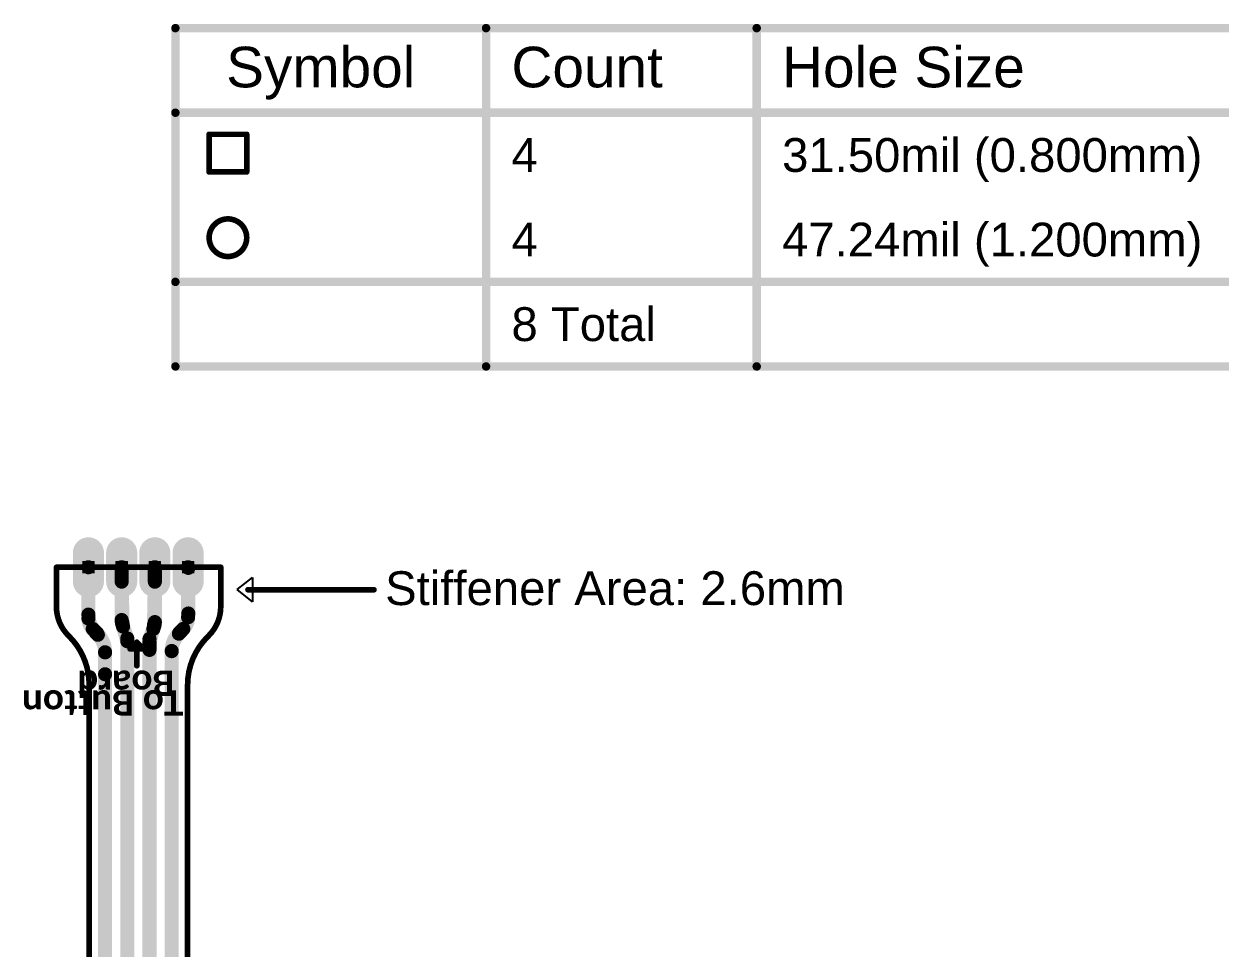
# Model space of a CAD drawing. Header units: inches. Extents: x -1 to 224, y -2 to 82.
# Drawn here: x -0.7 to 53.2, y 39.9 to 81.5 of the extents above; entities that cross this region are included whole.
import ezdxf

# ---------------------------------------------------------------- set-up
doc = ezdxf.new("R2010")
doc.units = ezdxf.units.IN
for name, color, linetype in [('Board Outline', 216, 'Continuous'), ('Bottom Layer', 5, 'Continuous'), ('Bottom Solder', 6, 'Continuous'), ('Drill Drawing', 1, 'Continuous'), ('Fabrication info', 76, 'Continuous'), ('Multi-Layer', 9, 'Continuous'), ('Pad Holes', 156, 'Continuous'), ('Top Layer', 1, 'Continuous'), ('Top Overlay', 2, 'Continuous'), ('Top Solder', 216, 'Continuous')]:
    doc.layers.add(name, color=color, linetype=linetype)
doc.styles.add('Arial', font='', dxfattribs={"height": 0.2})
doc.styles.add('Calibri_Bold', font='', dxfattribs={"height": 0.2})
doc.styles.get('Arial').set_extended_font_data('Arial')
doc.styles.get('Calibri_Bold').set_extended_font_data('Calibri', bold=True)

# ---------------------------------------------------------------- blocks, each defined once
blk = doc.blocks.new('0_5___T____P___1')
at = {"layer": 'Bottom Layer'}
h = blk.add_hatch(color=5, dxfattribs=at)
edge = h.paths.add_edge_path()
edge.add_arc((0, -0.65000124), 0.5999987999999999, 180, 360)
edge.add_line((0.5999987999999999, -0.65000124), (0.5999987999999999, 0.65000124))
edge.add_arc((0, 0.65000124), 0.5999987999999999, 0, 180)
edge.add_line((-0.5999987999999999, 0.6500012400000001), (-0.5999987999999999, -0.6500012399999999))
at = {"layer": 'Bottom Solder'}
h = blk.add_hatch(color=6, dxfattribs=at)
edge = h.paths.add_edge_path()
edge.add_arc((0, -0.65000124), 0.7015988, 180, 360)
edge.add_line((0.7015988, -0.65000124), (0.7015988, 0.65000124))
edge.add_arc((0, 0.65000124), 0.7015988, 0, 180)
edge.add_line((-0.7015988, 0.6500012400000001), (-0.7015988, -0.6500012399999999))
at = {"layer": 'Multi-Layer'}
h = blk.add_hatch(color=9, dxfattribs=at)
edge = h.paths.add_edge_path()
edge.add_arc((0, -0.65000124), 0.5999987999999999, 180, 360)
edge.add_line((0.5999987999999999, -0.65000124), (0.5999987999999999, 0.65000124))
edge.add_arc((0, 0.65000124), 0.5999987999999999, 0, 180)
edge.add_line((-0.5999987999999999, 0.6500012400000001), (-0.5999987999999999, -0.6500012399999999))
at = {"layer": 'Pad Holes'}
h = blk.add_hatch(color=7, dxfattribs=at)
edge = h.paths.add_edge_path()
edge.add_arc((0, 0), 0.3999992, 0, 360)
at = {"layer": 'Top Layer'}
h = blk.add_hatch(color=1, dxfattribs=at)
edge = h.paths.add_edge_path()
edge.add_arc((0, -0.65000124), 0.5999987999999999, 180, 360)
edge.add_line((0.5999987999999999, -0.65000124), (0.5999987999999999, 0.65000124))
edge.add_arc((0, 0.65000124), 0.5999987999999999, 0, 180)
edge.add_line((-0.5999987999999999, 0.6500012400000001), (-0.5999987999999999, -0.6500012399999999))
at = {"layer": 'Top Solder'}
h = blk.add_hatch(color=216, dxfattribs=at)
edge = h.paths.add_edge_path()
edge.add_arc((0, -0.65000124), 0.7015988, 180, 360)
edge.add_line((0.7015988, -0.65000124), (0.7015988, 0.65000124))
edge.add_arc((0, 0.65000124), 0.7015988, 0, 180)
edge.add_line((-0.7015988, 0.6500012400000001), (-0.7015988, -0.6500012399999999))
blk = doc.blocks.new('0_5___T____P___2')
at = {"layer": 'Bottom Layer'}
h = blk.add_hatch(color=5, dxfattribs=at)
edge = h.paths.add_edge_path()
edge.add_arc((0, -0.65000124), 0.5999987999999999, 180, 360)
edge.add_line((0.5999987999999999, -0.65000124), (0.5999987999999999, 0.65000124))
edge.add_arc((0, 0.65000124), 0.5999987999999999, 0, 180)
edge.add_line((-0.5999987999999999, 0.6500012400000001), (-0.5999987999999999, -0.6500012399999999))
at = {"layer": 'Bottom Solder'}
h = blk.add_hatch(color=6, dxfattribs=at)
edge = h.paths.add_edge_path()
edge.add_arc((0, -0.65000124), 0.7015988, 180, 360)
edge.add_line((0.7015988, -0.65000124), (0.7015988, 0.65000124))
edge.add_arc((0, 0.65000124), 0.7015988, 0, 180)
edge.add_line((-0.7015988, 0.6500012400000001), (-0.7015988, -0.6500012399999999))
at = {"layer": 'Multi-Layer'}
h = blk.add_hatch(color=9, dxfattribs=at)
edge = h.paths.add_edge_path()
edge.add_arc((0, -0.65000124), 0.5999987999999999, 180, 360)
edge.add_line((0.5999987999999999, -0.65000124), (0.5999987999999999, 0.65000124))
edge.add_arc((0, 0.65000124), 0.5999987999999999, 0, 180)
edge.add_line((-0.5999987999999999, 0.6500012400000001), (-0.5999987999999999, -0.6500012399999999))
at = {"layer": 'Pad Holes'}
h = blk.add_hatch(color=7, dxfattribs=at)
edge = h.paths.add_edge_path()
edge.add_arc((0, 0), 0.3999992, 0, 360)
at = {"layer": 'Top Layer'}
h = blk.add_hatch(color=1, dxfattribs=at)
edge = h.paths.add_edge_path()
edge.add_arc((0, -0.65000124), 0.5999987999999999, 180, 360)
edge.add_line((0.5999987999999999, -0.65000124), (0.5999987999999999, 0.65000124))
edge.add_arc((0, 0.65000124), 0.5999987999999999, 0, 180)
edge.add_line((-0.5999987999999999, 0.6500012400000001), (-0.5999987999999999, -0.6500012399999999))
at = {"layer": 'Top Solder'}
h = blk.add_hatch(color=216, dxfattribs=at)
edge = h.paths.add_edge_path()
edge.add_arc((0, -0.65000124), 0.7015988, 180, 360)
edge.add_line((0.7015988, -0.65000124), (0.7015988, 0.65000124))
edge.add_arc((0, 0.65000124), 0.7015988, 0, 180)
edge.add_line((-0.7015988, 0.6500012400000001), (-0.7015988, -0.6500012399999999))
blk = doc.blocks.new('0_5___T____P___3')
at = {"layer": 'Bottom Layer'}
h = blk.add_hatch(color=5, dxfattribs=at)
edge = h.paths.add_edge_path()
edge.add_arc((0, -0.65000124), 0.5999987999999999, 180, 360)
edge.add_line((0.5999987999999999, -0.65000124), (0.5999987999999999, 0.65000124))
edge.add_arc((0, 0.65000124), 0.5999987999999999, 0, 180)
edge.add_line((-0.5999987999999999, 0.6500012400000001), (-0.5999987999999999, -0.6500012399999999))
at = {"layer": 'Bottom Solder'}
h = blk.add_hatch(color=6, dxfattribs=at)
edge = h.paths.add_edge_path()
edge.add_arc((0, -0.65000124), 0.7015988, 180, 360)
edge.add_line((0.7015988, -0.65000124), (0.7015988, 0.65000124))
edge.add_arc((0, 0.65000124), 0.7015988, 0, 180)
edge.add_line((-0.7015988, 0.6500012400000001), (-0.7015988, -0.6500012399999999))
at = {"layer": 'Multi-Layer'}
h = blk.add_hatch(color=9, dxfattribs=at)
edge = h.paths.add_edge_path()
edge.add_arc((0, -0.65000124), 0.5999987999999999, 180, 360)
edge.add_line((0.5999987999999999, -0.65000124), (0.5999987999999999, 0.65000124))
edge.add_arc((0, 0.65000124), 0.5999987999999999, 0, 180)
edge.add_line((-0.5999987999999999, 0.6500012400000001), (-0.5999987999999999, -0.6500012399999999))
at = {"layer": 'Pad Holes'}
h = blk.add_hatch(color=7, dxfattribs=at)
edge = h.paths.add_edge_path()
edge.add_arc((0, 0), 0.3999992, 0, 360)
at = {"layer": 'Top Layer'}
h = blk.add_hatch(color=1, dxfattribs=at)
edge = h.paths.add_edge_path()
edge.add_arc((0, -0.65000124), 0.5999987999999999, 180, 360)
edge.add_line((0.5999987999999999, -0.65000124), (0.5999987999999999, 0.65000124))
edge.add_arc((0, 0.65000124), 0.5999987999999999, 0, 180)
edge.add_line((-0.5999987999999999, 0.6500012400000001), (-0.5999987999999999, -0.6500012399999999))
at = {"layer": 'Top Solder'}
h = blk.add_hatch(color=216, dxfattribs=at)
edge = h.paths.add_edge_path()
edge.add_arc((0, -0.65000124), 0.7015988, 180, 360)
edge.add_line((0.7015988, -0.65000124), (0.7015988, 0.65000124))
edge.add_arc((0, 0.65000124), 0.7015988, 0, 180)
edge.add_line((-0.7015988, 0.6500012400000001), (-0.7015988, -0.6500012399999999))
blk = doc.blocks.new('0_5___T____P___4')
at = {"layer": 'Bottom Layer'}
h = blk.add_hatch(color=5, dxfattribs=at)
edge = h.paths.add_edge_path()
edge.add_arc((0, -0.65000124), 0.5999987999999999, 180, 360)
edge.add_line((0.5999987999999999, -0.65000124), (0.5999987999999999, 0.65000124))
edge.add_arc((0, 0.65000124), 0.5999987999999999, 0, 180)
edge.add_line((-0.5999987999999999, 0.6500012400000001), (-0.5999987999999999, -0.6500012399999999))
at = {"layer": 'Bottom Solder'}
h = blk.add_hatch(color=6, dxfattribs=at)
edge = h.paths.add_edge_path()
edge.add_arc((0, -0.65000124), 0.7015988, 180, 360)
edge.add_line((0.7015988, -0.65000124), (0.7015988, 0.65000124))
edge.add_arc((0, 0.65000124), 0.7015988, 0, 180)
edge.add_line((-0.7015988, 0.6500012400000001), (-0.7015988, -0.6500012399999999))
at = {"layer": 'Multi-Layer'}
h = blk.add_hatch(color=9, dxfattribs=at)
edge = h.paths.add_edge_path()
edge.add_arc((0, -0.65000124), 0.5999987999999999, 180, 360)
edge.add_line((0.5999987999999999, -0.65000124), (0.5999987999999999, 0.65000124))
edge.add_arc((0, 0.65000124), 0.5999987999999999, 0, 180)
edge.add_line((-0.5999987999999999, 0.6500012400000001), (-0.5999987999999999, -0.6500012399999999))
at = {"layer": 'Pad Holes'}
h = blk.add_hatch(color=7, dxfattribs=at)
edge = h.paths.add_edge_path()
edge.add_arc((0, 0), 0.3999992, 0, 360)
at = {"layer": 'Top Layer'}
h = blk.add_hatch(color=1, dxfattribs=at)
edge = h.paths.add_edge_path()
edge.add_arc((0, -0.65000124), 0.5999987999999999, 180, 360)
edge.add_line((0.5999987999999999, -0.65000124), (0.5999987999999999, 0.65000124))
edge.add_arc((0, 0.65000124), 0.5999987999999999, 0, 180)
edge.add_line((-0.5999987999999999, 0.6500012400000001), (-0.5999987999999999, -0.6500012399999999))
at = {"layer": 'Top Solder'}
h = blk.add_hatch(color=216, dxfattribs=at)
edge = h.paths.add_edge_path()
edge.add_arc((0, -0.65000124), 0.7015988, 180, 360)
edge.add_line((0.7015988, -0.65000124), (0.7015988, 0.65000124))
edge.add_arc((0, 0.65000124), 0.7015988, 0, 180)
edge.add_line((-0.7015988, 0.6500012400000001), (-0.7015988, -0.6500012399999999))

msp = doc.modelspace()

# ---------------------------------------------------------------- linework, layer by layer
at = {"layer": 'Board Outline'}
for points in [[(0.81378298, 55.2671742, 0.254, 0.254, 0), (0.81378298, 57.0451742, 0.254, 0.254, 0)], [(0.81378298, 57.0451742, 0.254, 0.254, 0), (8.21378596, 57.0451742, 0.254, 0.254, 0)], [(8.21378596, 55.2671742, 0.254, 0.254, 0), (8.21378596, 57.0451742, 0.254, 0.254, 0)], [(1.35259826, 53.96635891999999, 0.254, 0.254, -0.198912367379658), (0.81378298, 55.2671742, 0.254, 0.254, 0)], [(8.21378596, 55.2671742, 0.254, 0.254, -0.198912367379658), (7.674970679999999, 53.96635891999999, 0.254, 0.254, 0)], [(1.35259826, 53.96635891999999, 0.254, 0.254, 0), (1.38908028, 53.9298769, 0.254, 0.254, 0)], [(1.38908028, 53.9298769, 0.254, 0.254, -0.198912367379658), (2.2871049, 51.76185228, 0.254, 0.254, 0)], [(6.72162994, 51.74301817999999, 0.254, 0.254, -0.198912367379658), (7.619654559999999, 53.9110428, 0.254, 0.254, 0)], [(7.619654559999999, 53.9110428, 0.254, 0.254, 0), (7.674970679999999, 53.96635891999999, 0.254, 0.254, 0)], [(2.2871049, 50.87510779999999, 0.254, 0.254, 0), (2.2871049, 51.76185228, 0.254, 0.254, 0)], [(6.72162994, 51.01195792, 0.254, 0.254, 0), (6.72162994, 51.74301817999999, 0.254, 0.254, 0)], [(2.27333048, 6.1700664, 0.254, 0.254, 0), (2.2871049, 50.87510779999999, 0.254, 0.254, 0)], [(6.721619779999999, 51.0119503, 0.254, 0.254, -1.496605762665489), (6.72164264, 51.01189441999999, 0.254, 0.254, 0)], [(6.72162232, 6.1700664, 0.254, 0.254, 0), (6.72162994, 51.01192743999999, 0.254, 0.254, 0)]]:
    msp.add_lwpolyline(points, format="xyseb", dxfattribs=at)
for points in [[(0.7502829799999999, 57.0451742, 0.127, 0.127, 1), (0.8772829799999999, 57.0451742, 0.127, 0.127, 1)], [(0.7502829799999999, 57.0451742, 0.127, 0.127, 1), (0.8772829799999999, 57.0451742, 0.127, 0.127, 1)], [(8.15028596, 57.0451742, 0.127, 0.127, 1), (8.277285959999999, 57.0451742, 0.127, 0.127, 1)], [(8.15028596, 57.0451742, 0.127, 0.127, 1), (8.277285959999999, 57.0451742, 0.127, 0.127, 1)], [(0.7502829799999999, 55.2671742, 0.127, 0.127, 1), (0.8772829799999999, 55.2671742, 0.127, 0.127, 1)], [(0.7502829799999999, 55.2671742, 0.127, 0.127, 1), (0.8772829799999999, 55.2671742, 0.127, 0.127, 1)], [(8.15028596, 55.2671742, 0.127, 0.127, 1), (8.277285959999999, 55.2671742, 0.127, 0.127, 1)], [(8.15028596, 55.2671742, 0.127, 0.127, 1), (8.277285959999999, 55.2671742, 0.127, 0.127, 1)], [(1.28909826, 53.96635891999999, 0.127, 0.127, 1), (1.41609826, 53.96635891999999, 0.127, 0.127, 1)], [(1.28909826, 53.96635891999999, 0.127, 0.127, 1), (1.41609826, 53.96635891999999, 0.127, 0.127, 1)], [(1.32558028, 53.9298769, 0.127, 0.127, 1), (1.45258028, 53.9298769, 0.127, 0.127, 1)], [(1.32558028, 53.9298769, 0.127, 0.127, 1), (1.45258028, 53.9298769, 0.127, 0.127, 1)], [(7.55615456, 53.9110428, 0.127, 0.127, 1), (7.683154559999999, 53.9110428, 0.127, 0.127, 1)], [(7.55615456, 53.9110428, 0.127, 0.127, 1), (7.683154559999999, 53.9110428, 0.127, 0.127, 1)], [(7.611470679999999, 53.96635891999999, 0.127, 0.127, 1), (7.73847068, 53.96635891999999, 0.127, 0.127, 1)], [(7.611470679999999, 53.96635891999999, 0.127, 0.127, 1), (7.73847068, 53.96635891999999, 0.127, 0.127, 1)], [(2.2236049, 51.76185228, 0.127, 0.127, 1), (2.3506049, 51.76185228, 0.127, 0.127, 1)], [(2.2236049, 51.76185228, 0.127, 0.127, 1), (2.3506049, 51.76185228, 0.127, 0.127, 1)], [(6.658129939999999, 51.74301817999999, 0.127, 0.127, 1), (6.78512994, 51.74301817999999, 0.127, 0.127, 1)], [(6.658129939999999, 51.74301817999999, 0.127, 0.127, 1), (6.78512994, 51.74301817999999, 0.127, 0.127, 1)], [(2.2236049, 50.87510779999999, 0.127, 0.127, 1), (2.3506049, 50.87510779999999, 0.127, 0.127, 1)], [(2.2236049, 50.87510779999999, 0.127, 0.127, 1), (2.3506049, 50.87510779999999, 0.127, 0.127, 1)], [(6.65811978, 51.0119503, 0.127, 0.127, 1), (6.78511978, 51.0119503, 0.127, 0.127, 1)], [(6.658129939999999, 51.01195792, 0.127, 0.127, 1), (6.78512994, 51.01195792, 0.127, 0.127, 1)], [(6.658129939999999, 51.01192743999999, 0.127, 0.127, 1), (6.78512994, 51.01192743999999, 0.127, 0.127, 1)], [(6.65814264, 51.01189441999999, 0.127, 0.127, 1), (6.78514264, 51.01189441999999, 0.127, 0.127, 1)]]:
    msp.add_lwpolyline(points, format="xyseb", close=True, dxfattribs=at)
at = {"layer": 'Bottom Layer'}
for points in [[(2.2542754, 54.73674854, 0.635, 0.635, 0), (2.2542754, 57.0451869, 0.635, 0.635, 0)], [(3.752596, 56.39518566, 0.635, 0.635, 0), (3.752596, 57.0451869, 0.635, 0.635, 0)], [(5.24568166, 56.39518566, 0.635, 0.635, 0), (5.24568166, 57.0451869, 0.635, 0.635, 0)], [(6.74400226, 54.79129503999999, 0.635, 0.635, 0), (6.74400226, 57.0451869, 0.635, 0.635, 0)], [(3.752596, 56.39518566, 0.635, 0.635, 0), (3.78686568, 54.54138444, 0.635, 0.635, 0)], [(5.20702286, 54.43900466, 0.635, 0.635, 0), (5.24568166, 56.39518566, 0.635, 0.635, 0)], [(2.44922802, 54.26609162, 0.635, 0.635, -0.198912367379658), (2.2542754, 54.73674854, 0.635, 0.635, 0)], [(6.74400226, 54.79129503999999, 0.635, 0.635, -0.198912367379658), (6.526456339999999, 54.26609162, 0.635, 0.635, 0)], [(2.44922802, 54.26609162, 0.635, 0.635, 0), (2.6519886, 54.06333104, 0.635, 0.635, 0)], [(3.81155956, 54.37738933999999, 0.635, 0.635, -0.0655726831649171), (3.78686822, 54.54138444, 0.635, 0.635, 0)], [(3.81155956, 54.37738933999999, 0.635, 0.635, 0), (3.81196596, 54.37599233999999, 0.635, 0.635, 0)], [(3.81196596, 54.37599233999999, 0.635, 0.635, 0), (4.00472148, 53.71243512, 0.635, 0.635, 0)], [(5.00472964, 53.69392106, 0.635, 0.635, 0), (5.17946132, 54.26609162, 0.635, 0.635, 0)], [(5.20702286, 54.43900466, 0.635, 0.635, -0.06926527768731092), (5.17946132, 54.26609162, 0.635, 0.635, 0)], [(6.337338099999999, 54.07697338, 0.635, 0.635, 0), (6.526456339999999, 54.26609162, 0.635, 0.635, 0)], [(2.6519886, 54.06333104, 0.635, 0.635, -0.1988738877552002), (3.00471332, 53.21160046, 0.635, 0.635, 0)], [(4.00472148, 3.14058808, 0.635, 0.635, 0), (4.00472148, 53.71243512, 0.635, 0.635, 0)], [(5.00472964, 53.32133608, 0.635, 0.635, 0), (5.00472964, 53.69392106, 0.635, 0.635, 0)], [(6.0047124, 53.27394222, 0.635, 0.635, -0.198838021553978), (6.3371095, 54.07674478, 0.635, 0.635, 0)], [(6.3371095, 54.07674478, 0.635, 0.635, -7.151722354195568e-05), (6.337338099999999, 54.07697592, 0.635, 0.635, 0)], [(6.3371095, 54.07674478, 0.635, 0.635, 0), (6.337338099999999, 54.07697338, 0.635, 0.635, 0)], [(3.00471332, 4.414502219999999, 0.635, 0.635, 0), (3.00471332, 53.21160046, 0.635, 0.635, 0)], [(5.004719479999999, 53.32132591999999, 0.635, 0.635, 0), (5.00472964, 53.32133608, 0.635, 0.635, 0)], [(5.004719479999999, 4.865458899999999, 0.635, 0.635, 0), (5.004719479999999, 53.32132591999999, 0.635, 0.635, 0)], [(6.0047124, 4.44539116, 0.635, 0.635, 0), (6.0047124, 53.27394222, 0.635, 0.635, 0)]]:
    msp.add_lwpolyline(points, format="xyseb", dxfattribs=at)
for points in [[(2.0955254, 57.0451869, 0.3175, 0.3175, 1), (2.4130254, 57.0451869, 0.3175, 0.3175, 1)], [(3.593846, 57.0451869, 0.3175, 0.3175, 1), (3.911346, 57.0451869, 0.3175, 0.3175, 1)], [(5.086931659999999, 57.0451869, 0.3175, 0.3175, 1), (5.404431659999999, 57.0451869, 0.3175, 0.3175, 1)], [(6.585252259999999, 57.0451869, 0.3175, 0.3175, 1), (6.90275226, 57.0451869, 0.3175, 0.3175, 1)], [(3.593846, 56.39518566, 0.3175, 0.3175, 1), (3.911346, 56.39518566, 0.3175, 0.3175, 1)], [(3.593846, 56.39518566, 0.3175, 0.3175, 1), (3.911346, 56.39518566, 0.3175, 0.3175, 1)], [(5.086931659999999, 56.39518566, 0.3175, 0.3175, 1), (5.404431659999999, 56.39518566, 0.3175, 0.3175, 1)], [(5.086931659999999, 56.39518566, 0.3175, 0.3175, 1), (5.404431659999999, 56.39518566, 0.3175, 0.3175, 1)], [(2.0955254, 54.73674854, 0.3175, 0.3175, 1), (2.4130254, 54.73674854, 0.3175, 0.3175, 1)], [(2.0955254, 54.73674854, 0.3175, 0.3175, 1), (2.4130254, 54.73674854, 0.3175, 0.3175, 1)], [(6.585252259999999, 54.79129503999999, 0.3175, 0.3175, 1), (6.90275226, 54.79129503999999, 0.3175, 0.3175, 1)], [(6.585252259999999, 54.79129503999999, 0.3175, 0.3175, 1), (6.90275226, 54.79129503999999, 0.3175, 0.3175, 1)], [(2.29047802, 54.26609162, 0.3175, 0.3175, 1), (2.60797802, 54.26609162, 0.3175, 0.3175, 1)], [(2.29047802, 54.26609162, 0.3175, 0.3175, 1), (2.60797802, 54.26609162, 0.3175, 0.3175, 1)], [(3.62811568, 54.54138444, 0.3175, 0.3175, 1), (3.94561568, 54.54138444, 0.3175, 0.3175, 1)], [(3.62811822, 54.54138444, 0.3175, 0.3175, 1), (3.94561822, 54.54138444, 0.3175, 0.3175, 1)], [(3.65280956, 54.37738933999999, 0.3175, 0.3175, 1), (3.97030956, 54.37738933999999, 0.3175, 0.3175, 1)], [(3.65280956, 54.37738933999999, 0.3175, 0.3175, 1), (3.97030956, 54.37738933999999, 0.3175, 0.3175, 1)], [(3.65321596, 54.37599233999999, 0.3175, 0.3175, 1), (3.97071596, 54.37599233999999, 0.3175, 0.3175, 1)], [(3.65321596, 54.37599233999999, 0.3175, 0.3175, 1), (3.97071596, 54.37599233999999, 0.3175, 0.3175, 1)], [(5.02071132, 54.26609162, 0.3175, 0.3175, 1), (5.33821132, 54.26609162, 0.3175, 0.3175, 1)], [(5.02071132, 54.26609162, 0.3175, 0.3175, 1), (5.33821132, 54.26609162, 0.3175, 0.3175, 1)], [(5.04827286, 54.43900466, 0.3175, 0.3175, 1), (5.36577286, 54.43900466, 0.3175, 0.3175, 1)], [(5.04827286, 54.43900466, 0.3175, 0.3175, 1), (5.36577286, 54.43900466, 0.3175, 0.3175, 1)], [(6.36770634, 54.26609162, 0.3175, 0.3175, 1), (6.68520634, 54.26609162, 0.3175, 0.3175, 1)], [(6.36770634, 54.26609162, 0.3175, 0.3175, 1), (6.68520634, 54.26609162, 0.3175, 0.3175, 1)], [(2.4932386, 54.06333104, 0.3175, 0.3175, 1), (2.8107386, 54.06333104, 0.3175, 0.3175, 1)], [(2.4932386, 54.06333104, 0.3175, 0.3175, 1), (2.8107386, 54.06333104, 0.3175, 0.3175, 1)], [(3.84597148, 53.71243512, 0.3175, 0.3175, 1), (4.16347148, 53.71243512, 0.3175, 0.3175, 1)], [(3.84597148, 53.71243512, 0.3175, 0.3175, 1), (4.16347148, 53.71243512, 0.3175, 0.3175, 1)], [(4.845979639999999, 53.69392106, 0.3175, 0.3175, 1), (5.16347964, 53.69392106, 0.3175, 0.3175, 1)], [(4.845979639999999, 53.69392106, 0.3175, 0.3175, 1), (5.16347964, 53.69392106, 0.3175, 0.3175, 1)], [(6.1783595, 54.07674478, 0.3175, 0.3175, 1), (6.495859499999999, 54.07674478, 0.3175, 0.3175, 1)], [(6.1783595, 54.07674478, 0.3175, 0.3175, 1), (6.495859499999999, 54.07674478, 0.3175, 0.3175, 1)], [(6.1783595, 54.07674478, 0.3175, 0.3175, 1), (6.495859499999999, 54.07674478, 0.3175, 0.3175, 1)], [(6.1785881, 54.07697592, 0.3175, 0.3175, 1), (6.496088100000001, 54.07697592, 0.3175, 0.3175, 1)], [(6.1785881, 54.07697338, 0.3175, 0.3175, 1), (6.496088100000001, 54.07697338, 0.3175, 0.3175, 1)], [(6.1785881, 54.07697338, 0.3175, 0.3175, 1), (6.496088100000001, 54.07697338, 0.3175, 0.3175, 1)], [(2.84596332, 53.21160046, 0.3175, 0.3175, 1), (3.16346332, 53.21160046, 0.3175, 0.3175, 1)], [(2.84596332, 53.21160046, 0.3175, 0.3175, 1), (3.16346332, 53.21160046, 0.3175, 0.3175, 1)], [(4.845969479999999, 53.32132591999999, 0.3175, 0.3175, 1), (5.16346948, 53.32132591999999, 0.3175, 0.3175, 1)], [(4.845969479999999, 53.32132591999999, 0.3175, 0.3175, 1), (5.16346948, 53.32132591999999, 0.3175, 0.3175, 1)], [(4.845979639999999, 53.32133608, 0.3175, 0.3175, 1), (5.16347964, 53.32133608, 0.3175, 0.3175, 1)], [(4.845979639999999, 53.32133608, 0.3175, 0.3175, 1), (5.16347964, 53.32133608, 0.3175, 0.3175, 1)], [(5.845962399999999, 53.27394222, 0.3175, 0.3175, 1), (6.1634624, 53.27394222, 0.3175, 0.3175, 1)], [(5.845962399999999, 53.27394222, 0.3175, 0.3175, 1), (6.1634624, 53.27394222, 0.3175, 0.3175, 1)]]:
    msp.add_lwpolyline(points, format="xyseb", close=True, dxfattribs=at)
at = {"layer": 'Drill Drawing'}
for points in [[(6.17162088, 81.3321589, 0.3809999999999999, 0.3809999999999999, 0), (223.78957274, 81.3321589, 0.3809999999999999, 0.3809999999999999, 0)], [(6.17162088, 66.09215889999999, 0.3809999999999999, 0.3809999999999999, 0), (6.17162088, 81.3321589, 0.3809999999999999, 0.3809999999999999, 0)], [(20.16386366, 66.09215889999999, 0.3809999999999999, 0.3809999999999999, 0), (20.16386366, 81.3321589, 0.3809999999999999, 0.3809999999999999, 0)], [(32.35282328, 66.09215889999999, 0.3809999999999999, 0.3809999999999999, 0), (32.35282328, 81.3321589, 0.3809999999999999, 0.3809999999999999, 0)], [(6.17162088, 77.5221589, 0.3809999999999999, 0.3809999999999999, 0), (223.78957274, 77.5221589, 0.3809999999999999, 0.3809999999999999, 0)], [(7.69033006, 76.54849054, 0.254, 0.254, 0), (9.3836617, 76.54849054, 0.254, 0.254, 0)], [(7.69033006, 74.85515889999999, 0.254, 0.254, 0), (7.69033006, 76.54849054, 0.254, 0.254, 0)], [(9.3836617, 74.85515889999999, 0.254, 0.254, 0), (9.3836617, 76.54849054, 0.254, 0.254, 0)], [(7.69033006, 74.85515889999999, 0.254, 0.254, 0), (9.3836617, 74.85515889999999, 0.254, 0.254, 0)], [(6.17162088, 69.9021589, 0.3809999999999999, 0.3809999999999999, 0), (223.78957274, 69.9021589, 0.3809999999999999, 0.3809999999999999, 0)], [(6.17162088, 66.09215889999999, 0.3809999999999999, 0.3809999999999999, 0), (223.78957274, 66.09215889999999, 0.3809999999999999, 0.3809999999999999, 0)], [(2.0002754, 57.2991869, 0.0508, 0.0508, 0), (2.5082754, 57.2991869, 0.0508, 0.0508, 0)], [(2.0002754, 56.79118689999999, 0.0508, 0.0508, 0), (2.0002754, 57.2991869, 0.0508, 0.0508, 0)], [(2.5082754, 56.79118689999999, 0.0508, 0.0508, 0), (2.5082754, 57.2991869, 0.0508, 0.0508, 0)], [(3.498596, 57.2991869, 0.0508, 0.0508, 0), (4.006595999999999, 57.2991869, 0.0508, 0.0508, 0)], [(3.498596, 56.79118689999999, 0.0508, 0.0508, 0), (3.498596, 57.2991869, 0.0508, 0.0508, 0)], [(4.006595999999999, 56.79118689999999, 0.0508, 0.0508, 0), (4.006595999999999, 57.2991869, 0.0508, 0.0508, 0)], [(4.991681659999999, 57.2991869, 0.0508, 0.0508, 0), (5.499681659999999, 57.2991869, 0.0508, 0.0508, 0)], [(4.991681659999999, 56.79118689999999, 0.0508, 0.0508, 0), (4.991681659999999, 57.2991869, 0.0508, 0.0508, 0)], [(5.499681659999999, 56.79118689999999, 0.0508, 0.0508, 0), (5.499681659999999, 57.2991869, 0.0508, 0.0508, 0)], [(6.49000226, 57.2991869, 0.0508, 0.0508, 0), (6.998002259999999, 57.2991869, 0.0508, 0.0508, 0)], [(6.49000226, 56.79118689999999, 0.0508, 0.0508, 0), (6.49000226, 57.2991869, 0.0508, 0.0508, 0)], [(6.998002259999999, 56.79118689999999, 0.0508, 0.0508, 0), (6.998002259999999, 57.2991869, 0.0508, 0.0508, 0)], [(2.0002754, 56.79118689999999, 0.0508, 0.0508, 0), (2.5082754, 56.79118689999999, 0.0508, 0.0508, 0)], [(3.498596, 56.79118689999999, 0.0508, 0.0508, 0), (4.006595999999999, 56.79118689999999, 0.0508, 0.0508, 0)], [(4.991681659999999, 56.79118689999999, 0.0508, 0.0508, 0), (5.499681659999999, 56.79118689999999, 0.0508, 0.0508, 0)], [(6.49000226, 56.79118689999999, 0.0508, 0.0508, 0), (6.998002259999999, 56.79118689999999, 0.0508, 0.0508, 0)]]:
    msp.add_lwpolyline(points, format="xyseb", dxfattribs=at)
for points in [[(6.07637088, 81.3321589, 0.1905, 0.1905, 1), (6.26687088, 81.3321589, 0.1905, 0.1905, 1)], [(6.07637088, 81.3321589, 0.1905, 0.1905, 1), (6.26687088, 81.3321589, 0.1905, 0.1905, 1)], [(20.06861366, 81.3321589, 0.1905, 0.1905, 1), (20.25911366, 81.3321589, 0.1905, 0.1905, 1)], [(32.25757328, 81.3321589, 0.1905, 0.1905, 1), (32.44807328, 81.3321589, 0.1905, 0.1905, 1)], [(6.07637088, 77.5221589, 0.1905, 0.1905, 1), (6.26687088, 77.5221589, 0.1905, 0.1905, 1)], [(7.62683006, 76.54849054, 0.127, 0.127, 1), (7.753830059999999, 76.54849054, 0.127, 0.127, 1)], [(7.62683006, 76.54849054, 0.127, 0.127, 1), (7.753830059999999, 76.54849054, 0.127, 0.127, 1)], [(9.3201617, 76.54849054, 0.127, 0.127, 1), (9.447161699999999, 76.54849054, 0.127, 0.127, 1)], [(9.3201617, 76.54849054, 0.127, 0.127, 1), (9.447161699999999, 76.54849054, 0.127, 0.127, 1)], [(7.62683006, 74.85515889999999, 0.127, 0.127, 1), (7.753830059999999, 74.85515889999999, 0.127, 0.127, 1)], [(7.62683006, 74.85515889999999, 0.127, 0.127, 1), (7.753830059999999, 74.85515889999999, 0.127, 0.127, 1)], [(9.3201617, 74.85515889999999, 0.127, 0.127, 1), (9.447161699999999, 74.85515889999999, 0.127, 0.127, 1)], [(9.3201617, 74.85515889999999, 0.127, 0.127, 1), (9.447161699999999, 74.85515889999999, 0.127, 0.127, 1)], [(9.3836617, 71.89182471999999, 0.254, 0.254, 1), (7.69033006, 71.89182471999999, 0.254, 0.254, 1)], [(7.62683006, 71.89182471999999, 0.127, 0.127, 1), (7.753830059999999, 71.89182471999999, 0.127, 0.127, 1)], [(9.3201617, 71.89182471999999, 0.127, 0.127, 1), (9.447161699999999, 71.89182471999999, 0.127, 0.127, 1)], [(6.07637088, 69.9021589, 0.1905, 0.1905, 1), (6.26687088, 69.9021589, 0.1905, 0.1905, 1)], [(6.07637088, 66.09215889999999, 0.1905, 0.1905, 1), (6.26687088, 66.09215889999999, 0.1905, 0.1905, 1)], [(6.07637088, 66.09215889999999, 0.1905, 0.1905, 1), (6.26687088, 66.09215889999999, 0.1905, 0.1905, 1)], [(20.06861366, 66.09215889999999, 0.1905, 0.1905, 1), (20.25911366, 66.09215889999999, 0.1905, 0.1905, 1)], [(32.25757328, 66.09215889999999, 0.1905, 0.1905, 1), (32.44807328, 66.09215889999999, 0.1905, 0.1905, 1)], [(1.9875754, 57.2991869, 0.0254, 0.0254, 1), (2.0129754, 57.2991869, 0.0254, 0.0254, 1)], [(1.9875754, 57.2991869, 0.0254, 0.0254, 1), (2.0129754, 57.2991869, 0.0254, 0.0254, 1)], [(2.4955754, 57.2991869, 0.0254, 0.0254, 1), (2.5209754, 57.2991869, 0.0254, 0.0254, 1)], [(2.4955754, 57.2991869, 0.0254, 0.0254, 1), (2.5209754, 57.2991869, 0.0254, 0.0254, 1)], [(3.485896, 57.2991869, 0.0254, 0.0254, 1), (3.511296, 57.2991869, 0.0254, 0.0254, 1)], [(3.485896, 57.2991869, 0.0254, 0.0254, 1), (3.511296, 57.2991869, 0.0254, 0.0254, 1)], [(3.993895999999999, 57.2991869, 0.0254, 0.0254, 1), (4.019296, 57.2991869, 0.0254, 0.0254, 1)], [(3.993895999999999, 57.2991869, 0.0254, 0.0254, 1), (4.019296, 57.2991869, 0.0254, 0.0254, 1)], [(4.97898166, 57.2991869, 0.0254, 0.0254, 1), (5.00438166, 57.2991869, 0.0254, 0.0254, 1)], [(4.97898166, 57.2991869, 0.0254, 0.0254, 1), (5.00438166, 57.2991869, 0.0254, 0.0254, 1)], [(5.48698166, 57.2991869, 0.0254, 0.0254, 1), (5.512381659999999, 57.2991869, 0.0254, 0.0254, 1)], [(5.48698166, 57.2991869, 0.0254, 0.0254, 1), (5.512381659999999, 57.2991869, 0.0254, 0.0254, 1)], [(6.47730226, 57.2991869, 0.0254, 0.0254, 1), (6.50270226, 57.2991869, 0.0254, 0.0254, 1)], [(6.47730226, 57.2991869, 0.0254, 0.0254, 1), (6.50270226, 57.2991869, 0.0254, 0.0254, 1)], [(6.985302259999999, 57.2991869, 0.0254, 0.0254, 1), (7.010702259999999, 57.2991869, 0.0254, 0.0254, 1)], [(6.985302259999999, 57.2991869, 0.0254, 0.0254, 1), (7.010702259999999, 57.2991869, 0.0254, 0.0254, 1)], [(1.9875754, 56.79118689999999, 0.0254, 0.0254, 1), (2.0129754, 56.79118689999999, 0.0254, 0.0254, 1)], [(1.9875754, 56.79118689999999, 0.0254, 0.0254, 1), (2.0129754, 56.79118689999999, 0.0254, 0.0254, 1)], [(2.4955754, 56.79118689999999, 0.0254, 0.0254, 1), (2.5209754, 56.79118689999999, 0.0254, 0.0254, 1)], [(2.4955754, 56.79118689999999, 0.0254, 0.0254, 1), (2.5209754, 56.79118689999999, 0.0254, 0.0254, 1)], [(3.485896, 56.79118689999999, 0.0254, 0.0254, 1), (3.511296, 56.79118689999999, 0.0254, 0.0254, 1)], [(3.485896, 56.79118689999999, 0.0254, 0.0254, 1), (3.511296, 56.79118689999999, 0.0254, 0.0254, 1)], [(3.993895999999999, 56.79118689999999, 0.0254, 0.0254, 1), (4.019296, 56.79118689999999, 0.0254, 0.0254, 1)], [(3.993895999999999, 56.79118689999999, 0.0254, 0.0254, 1), (4.019296, 56.79118689999999, 0.0254, 0.0254, 1)], [(4.97898166, 56.79118689999999, 0.0254, 0.0254, 1), (5.00438166, 56.79118689999999, 0.0254, 0.0254, 1)], [(4.97898166, 56.79118689999999, 0.0254, 0.0254, 1), (5.00438166, 56.79118689999999, 0.0254, 0.0254, 1)], [(5.48698166, 56.79118689999999, 0.0254, 0.0254, 1), (5.512381659999999, 56.79118689999999, 0.0254, 0.0254, 1)], [(5.48698166, 56.79118689999999, 0.0254, 0.0254, 1), (5.512381659999999, 56.79118689999999, 0.0254, 0.0254, 1)], [(6.47730226, 56.79118689999999, 0.0254, 0.0254, 1), (6.50270226, 56.79118689999999, 0.0254, 0.0254, 1)], [(6.47730226, 56.79118689999999, 0.0254, 0.0254, 1), (6.50270226, 56.79118689999999, 0.0254, 0.0254, 1)], [(6.985302259999999, 56.79118689999999, 0.0254, 0.0254, 1), (7.010702259999999, 56.79118689999999, 0.0254, 0.0254, 1)], [(6.985302259999999, 56.79118689999999, 0.0254, 0.0254, 1), (7.010702259999999, 56.79118689999999, 0.0254, 0.0254, 1)]]:
    msp.add_lwpolyline(points, format="xyseb", close=True, dxfattribs=at)
at = {"layer": 'Fabrication info'}
for p, q in [((8.957513200000001, 56.04465041999999), (9.64331066, 56.57804787999999)), ((9.64331066, 56.57804787999999), (9.6433132, 55.63824787999999)), ((9.6433132, 55.48584788), (8.957513200000001, 56.04465041999999)), ((9.6433132, 55.63824787999999), (9.6433132, 55.48584788))]:
    msp.add_line(p, q, dxfattribs=at)
msp.add_lwpolyline([(9.440113199999999, 56.03194787999999, 0.254, 0.254, 0), (15.1170132, 56.03194787999999, 0.254, 0.254, 0)], format="xyseb", dxfattribs=at)
for points in [[(9.3766132, 56.03194787999999, 0.127, 0.127, 1), (9.503613199999998, 56.03194787999999, 0.127, 0.127, 1)], [(15.0535132, 56.03194787999999, 0.127, 0.127, 1), (15.1805132, 56.03194787999999, 0.127, 0.127, 1)]]:
    msp.add_lwpolyline(points, format="xyseb", close=True, dxfattribs=at)
at = {"layer": 'Top Layer'}
for points in [[(2.2542754, 54.91250892, 0.635, 0.635, 0), (2.2542754, 57.0451869, 0.635, 0.635, 0)], [(3.752596, 54.66757418, 0.635, 0.635, 0), (3.752596, 57.0451869, 0.635, 0.635, 0)], [(5.24568166, 56.39518566, 0.635, 0.635, 0), (5.24568166, 57.0451869, 0.635, 0.635, 0)], [(6.74400226, 57.0451869, 0.635, 0.635, -0.198912367379658), (6.75516048, 57.01824765999999, 0.635, 0.635, 0)], [(6.75516048, 54.96069779999999, 0.635, 0.635, 0), (6.75516048, 57.01824765999999, 0.635, 0.635, 0)], [(5.24567404, 54.57378468, 0.635, 0.635, 0), (5.24568166, 56.39518566, 0.635, 0.635, 0)], [(2.59671566, 54.08578464, 0.635, 0.635, -0.198912367379658), (2.2542754, 54.91250892, 0.635, 0.635, 0)], [(3.78783596, 54.45897414, 0.635, 0.635, -0.08387456488084205), (3.752596, 54.66757418, 0.635, 0.635, 0)], [(6.75516048, 54.96069779999999, 0.635, 0.635, -0.198912367379658), (6.41272022, 54.13397352, 0.635, 0.635, 0)], [(3.78783596, 54.45897414, 0.635, 0.635, 0), (3.788156, 54.45805973999999, 0.635, 0.635, 0)], [(3.788156, 54.45805973999999, 0.635, 0.635, 0), (4.00471386, 53.83849786, 0.635, 0.635, 0)], [(5.00470678, 53.81439834, 0.635, 0.635, 0), (5.20547346, 54.35142545999999, 0.635, 0.635, 0)], [(5.20547346, 54.35142545999999, 0.635, 0.635, 0), (5.20601956, 54.35289611999999, 0.635, 0.635, 0)], [(5.24567658, 54.57378468, 0.635, 0.635, -0.08905402425951851), (5.20601956, 54.35289611999999, 0.635, 0.635, 0)], [(2.59671566, 54.08578464, 0.635, 0.635, 0), (2.67853922, 54.00396108, 0.635, 0.635, 0)], [(2.67853922, 54.00396108, 0.635, 0.635, -0.198912367379658), (3.00472348, 53.21648234, 0.635, 0.635, 0)], [(4.00471386, 53.83849786, 0.635, 0.635, 0), (4.00472148, 3.14058808, 0.635, 0.635, 0)], [(5.00470678, 53.81439834, 0.635, 0.635, 0), (5.004714399999999, 3.33496666, 0.635, 0.635, 0)], [(6.0047124, 53.26467121999999, 0.635, 0.635, -0.198912367379658), (6.33089666, 54.05214996, 0.635, 0.635, 0)], [(3.00472348, 52.22378684, 0.635, 0.635, 0), (3.00472348, 53.21648234, 0.635, 0.635, 0)], [(6.0047124, 4.44539116, 0.635, 0.635, 0), (6.0047124, 53.26467121999999, 0.635, 0.635, 0)], [(3.00471332, 4.865458899999999, 0.635, 0.635, 0), (3.00472348, 52.22378684, 0.635, 0.635, 0)]]:
    msp.add_lwpolyline(points, format="xyseb", dxfattribs=at)
for points in [[(2.0955254, 57.0451869, 0.3175, 0.3175, 1), (2.4130254, 57.0451869, 0.3175, 0.3175, 1)], [(3.593846, 57.0451869, 0.3175, 0.3175, 1), (3.911346, 57.0451869, 0.3175, 0.3175, 1)], [(5.086931659999999, 57.0451869, 0.3175, 0.3175, 1), (5.404431659999999, 57.0451869, 0.3175, 0.3175, 1)], [(6.585252259999999, 57.0451869, 0.3175, 0.3175, 1), (6.90275226, 57.0451869, 0.3175, 0.3175, 1)], [(6.59641048, 57.01824765999999, 0.3175, 0.3175, 1), (6.913910479999999, 57.01824765999999, 0.3175, 0.3175, 1)], [(6.59641048, 57.01824765999999, 0.3175, 0.3175, 1), (6.913910479999999, 57.01824765999999, 0.3175, 0.3175, 1)], [(5.086931659999999, 56.39518566, 0.3175, 0.3175, 1), (5.404431659999999, 56.39518566, 0.3175, 0.3175, 1)], [(5.086931659999999, 56.39518566, 0.3175, 0.3175, 1), (5.404431659999999, 56.39518566, 0.3175, 0.3175, 1)], [(2.0955254, 54.91250892, 0.3175, 0.3175, 1), (2.4130254, 54.91250892, 0.3175, 0.3175, 1)], [(2.0955254, 54.91250892, 0.3175, 0.3175, 1), (2.4130254, 54.91250892, 0.3175, 0.3175, 1)], [(3.593846, 54.66757418, 0.3175, 0.3175, 1), (3.911346, 54.66757418, 0.3175, 0.3175, 1)], [(3.593846, 54.66757418, 0.3175, 0.3175, 1), (3.911346, 54.66757418, 0.3175, 0.3175, 1)], [(6.59641048, 54.96069779999999, 0.3175, 0.3175, 1), (6.913910479999999, 54.96069779999999, 0.3175, 0.3175, 1)], [(6.59641048, 54.96069779999999, 0.3175, 0.3175, 1), (6.913910479999999, 54.96069779999999, 0.3175, 0.3175, 1)], [(3.629085959999999, 54.45897414, 0.3175, 0.3175, 1), (3.94658596, 54.45897414, 0.3175, 0.3175, 1)], [(3.629085959999999, 54.45897414, 0.3175, 0.3175, 1), (3.94658596, 54.45897414, 0.3175, 0.3175, 1)], [(3.629405999999999, 54.45805973999999, 0.3175, 0.3175, 1), (3.946906, 54.45805973999999, 0.3175, 0.3175, 1)], [(3.629405999999999, 54.45805973999999, 0.3175, 0.3175, 1), (3.946906, 54.45805973999999, 0.3175, 0.3175, 1)], [(5.04672346, 54.35142545999999, 0.3175, 0.3175, 1), (5.36422346, 54.35142545999999, 0.3175, 0.3175, 1)], [(5.04672346, 54.35142545999999, 0.3175, 0.3175, 1), (5.36422346, 54.35142545999999, 0.3175, 0.3175, 1)], [(5.04726956, 54.35289611999999, 0.3175, 0.3175, 1), (5.364769559999999, 54.35289611999999, 0.3175, 0.3175, 1)], [(5.04726956, 54.35289611999999, 0.3175, 0.3175, 1), (5.364769559999999, 54.35289611999999, 0.3175, 0.3175, 1)], [(5.08692404, 54.57378468, 0.3175, 0.3175, 1), (5.404424039999999, 54.57378468, 0.3175, 0.3175, 1)], [(5.08692658, 54.57378468, 0.3175, 0.3175, 1), (5.40442658, 54.57378468, 0.3175, 0.3175, 1)], [(6.253970219999999, 54.13397352, 0.3175, 0.3175, 1), (6.571470219999999, 54.13397352, 0.3175, 0.3175, 1)], [(2.43796566, 54.08578464, 0.3175, 0.3175, 1), (2.75546566, 54.08578464, 0.3175, 0.3175, 1)], [(2.43796566, 54.08578464, 0.3175, 0.3175, 1), (2.75546566, 54.08578464, 0.3175, 0.3175, 1)], [(2.51978922, 54.00396108, 0.3175, 0.3175, 1), (2.83728922, 54.00396108, 0.3175, 0.3175, 1)], [(2.51978922, 54.00396108, 0.3175, 0.3175, 1), (2.83728922, 54.00396108, 0.3175, 0.3175, 1)], [(3.845963859999999, 53.83849786, 0.3175, 0.3175, 1), (4.16346386, 53.83849786, 0.3175, 0.3175, 1)], [(3.845963859999999, 53.83849786, 0.3175, 0.3175, 1), (4.16346386, 53.83849786, 0.3175, 0.3175, 1)], [(4.84595678, 53.81439834, 0.3175, 0.3175, 1), (5.16345678, 53.81439834, 0.3175, 0.3175, 1)], [(4.84595678, 53.81439834, 0.3175, 0.3175, 1), (5.16345678, 53.81439834, 0.3175, 0.3175, 1)], [(6.172146659999999, 54.05214996, 0.3175, 0.3175, 1), (6.48964666, 54.05214996, 0.3175, 0.3175, 1)], [(2.84597348, 53.21648234, 0.3175, 0.3175, 1), (3.16347348, 53.21648234, 0.3175, 0.3175, 1)], [(2.84597348, 53.21648234, 0.3175, 0.3175, 1), (3.16347348, 53.21648234, 0.3175, 0.3175, 1)], [(5.845962399999999, 53.26467121999999, 0.3175, 0.3175, 1), (6.1634624, 53.26467121999999, 0.3175, 0.3175, 1)], [(5.845962399999999, 53.26467121999999, 0.3175, 0.3175, 1), (6.1634624, 53.26467121999999, 0.3175, 0.3175, 1)], [(2.84597348, 52.22378684, 0.3175, 0.3175, 1), (3.16347348, 52.22378684, 0.3175, 0.3175, 1)], [(2.84597348, 52.22378684, 0.3175, 0.3175, 1), (3.16347348, 52.22378684, 0.3175, 0.3175, 1)]]:
    msp.add_lwpolyline(points, format="xyseb", close=True, dxfattribs=at)
at = {"layer": 'Top Overlay'}
for points in [[(4.13088328, 53.36408936, 0.254, 0.254, 0), (4.435683279999999, 53.66888936, 0.254, 0.254, 0)], [(4.13088328, 53.36408936, 0.254, 0.254, 0), (4.740483279999999, 53.36408936, 0.254, 0.254, 0)], [(4.435683279999999, 52.60928517999999, 0.254, 0.254, 0), (4.435683279999999, 53.66888936, 0.254, 0.254, 0)], [(4.435683279999999, 53.66888936, 0.254, 0.254, 0), (4.740483279999999, 53.36408936, 0.254, 0.254, 0)]]:
    msp.add_lwpolyline(points, format="xyseb", dxfattribs=at)
for points in [[(4.06738328, 53.36408936, 0.127, 0.127, 1), (4.19438328, 53.36408936, 0.127, 0.127, 1)], [(4.06738328, 53.36408936, 0.127, 0.127, 1), (4.19438328, 53.36408936, 0.127, 0.127, 1)], [(4.37218328, 53.66888936, 0.127, 0.127, 1), (4.49918328, 53.66888936, 0.127, 0.127, 1)], [(4.37218328, 53.66888936, 0.127, 0.127, 1), (4.49918328, 53.66888936, 0.127, 0.127, 1)], [(4.37218328, 53.66888936, 0.127, 0.127, 1), (4.49918328, 53.66888936, 0.127, 0.127, 1)], [(4.67698328, 53.36408936, 0.127, 0.127, 1), (4.80398328, 53.36408936, 0.127, 0.127, 1)], [(4.67698328, 53.36408936, 0.127, 0.127, 1), (4.80398328, 53.36408936, 0.127, 0.127, 1)], [(4.37218328, 52.60928517999999, 0.127, 0.127, 1), (4.49918328, 52.60928517999999, 0.127, 0.127, 1)]]:
    msp.add_lwpolyline(points, format="xyseb", close=True, dxfattribs=at)

# ---------------------------------------------------------------- block references
at = {"rotation": 180}
for name, p in [('0_5___T____P___4', (2.2542754, 57.0451869)), ('0_5___T____P___3', (3.752596, 57.0451869)), ('0_5___T____P___2', (5.24568166, 57.0451869)), ('0_5___T____P___1', (6.74400226, 57.0451869))]:
    msp.add_blockref(name, p, dxfattribs=at)

# ---------------------------------------------------------------- texts
at = {"layer": 'Drill Drawing', "style": 'Arial'}
for s, height, p in [('Symbol', 1.8288, (8.457620879999999, 78.6651589)), ('Count', 1.8288, (21.30686366, 78.6651589)), ('Hole Size', 1.8288, (33.49582328, 78.6651589)), ('4', 1.524, (21.30686366, 74.85515889999999)), ('31.50mil (0.800mm)', 1.524, (33.49582328, 74.85515889999999)), ('4', 1.524, (21.30686366, 71.0451589)), ('47.24mil (1.200mm)', 1.524, (33.49582328, 71.0451589)), ('8 Total', 1.524, (21.30686366, 67.2351589))]:
    msp.add_text(s, height=height, dxfattribs=at).set_placement(p)
at = {"layer": 'Fabrication info', "style": 'Arial'}
msp.add_text('Stiffener Area: 2.6mm', height=1.524, rotation=360, dxfattribs=at).set_placement((15.61705792, 55.3407707))
at = {"layer": 'Top Overlay', "style": 'Calibri_Bold'}
for s, p in [(' Board', (6.525722279999999, 52.39167321999999)), ('To Button', (6.525722279999999, 51.50198996))]:
    msp.add_text(s, height=1.143, rotation=180, dxfattribs=at).set_placement(p)

doc.saveas('drawing.dxf')
